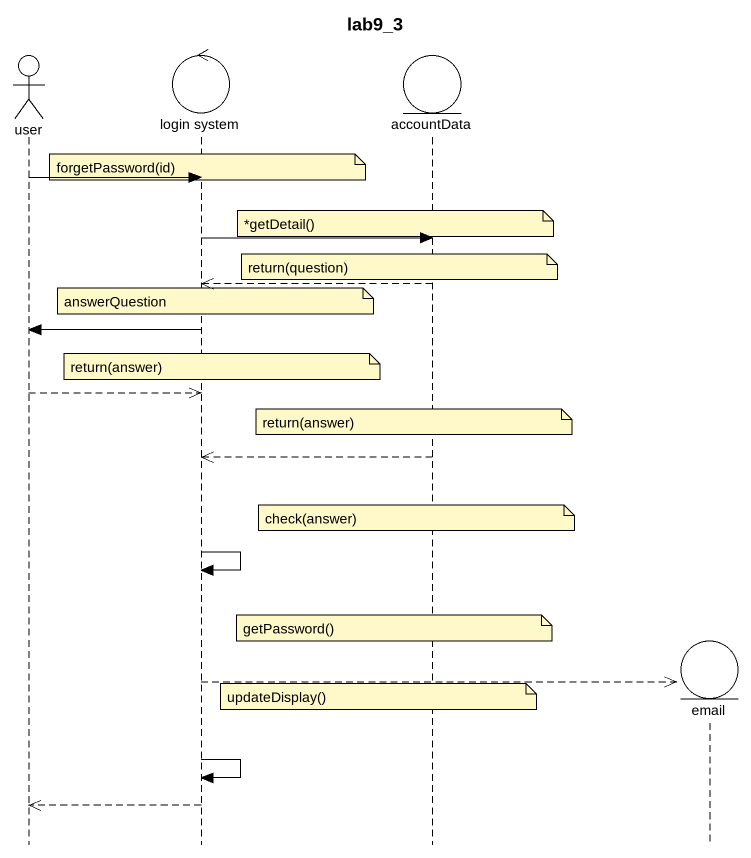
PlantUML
@startuml
title lab9_3
hide footbox
actor user
control "login system" as login_system
entity accountData
entity email

note over login_system : forgetPassword(id)
user -> login_system
note over accountData : *getDetail()
login_system -> accountData
note over accountData : return(question)
accountData -->> login_system
note over login_system : answerQuestion
login_system -> user
note over login_system : return(answer)
user -->> login_system
note over accountData : return(answer)
accountData -->> login_system
note over accountData : check(answer)
login_system -> login_system
note over accountData : getPassword()
login_system -->> email **
note over accountData : updateDisplay()
login_system -> login_system
login_system -->> user
@enduml
